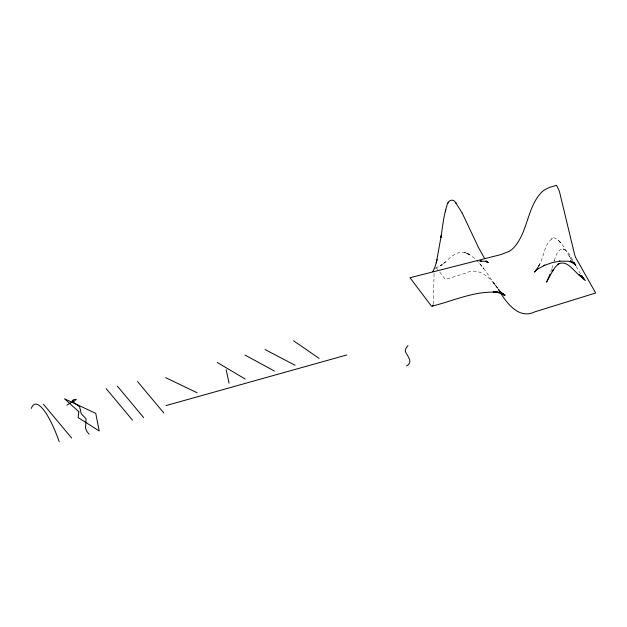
<?xml version="1.0" encoding="UTF-8"?>
<svg xmlns="http://www.w3.org/2000/svg" width="627" height="627" viewBox="0 0 627 627"><rect width="100%" height="100%" fill="white"/><g stroke="black" fill="none" stroke-linecap="round" stroke-linejoin="round"><path stroke-width="0.47" stroke-dasharray="3.13 2.35" d="M434.088 273.521L433.288 304.111M551.885 268.45L553.492 263.277M550.749 272.134L551.635 269.265M554.346 260.714C558.5 244.718 566.001 246.019 573.023 260.848M554.08 261.53L554.503 260.229M538.577 266.185C544.487 257.634 543.656 242.477 553.978 237.766C563.681 241.513 566.502 254.248 572.921 261.616M537.817 267.784L540.153 263.191L538.342 266.647M551.102 238.989L552.653 238.017M435.475 268.074L440.82 265.456L445.436 262.11L440.538 265.652C448.383 260.315 456.707 248.206 467.593 253.527C480.016 260.236 486.677 273.505 494.844 284.399L493.457 282.424L500.213 291.61L493.457 282.424M501.49 292.927L498.23 289.219L501.216 292.613M501.271 292.668L498.551 289.533L500.346 291.61M499.868 291.14L498.873 289.886L501.592 293.052M437.873 269.5L436.423 268.121A16.678 3.503 75.3 0 0 435.773 267.964M498.873 289.886L500.291 291.555M479.686 263.599L483.801 268.764L483.111 267.894M439.817 272.079L445.295 279.485L465.563 273.2C480.501 265.73 492.642 280.324 499.648 291.751M569.222 255.926L572.153 260.432M580.461 273.795L576.244 266.475M467.287 253.402L464.442 252.454L470.532 255.142L467.287 253.402M564.237 249.405L563.305 248.943L564.237 249.405M560.35 242.524L557.928 239.82L560.616 242.837L560.35 242.524"/><path stroke-width="0.94" d="M437.113 259.468L436.306 262.917L441.22 235.611L440.93 237.57C442.568 226.88 443.61 216.001 446.902 205.648C447.388 200.844 453.031 197.576 455.798 202.842M445.742 209.536L445.342 211.142M436.666 261.357L434.817 267.392L432.763 271.71M550.13 273.968L546.564 282.166L553.555 269.336L552.363 271.272L555.459 266.828L559.002 263.512L557.544 264.57C567.192 258.285 574.301 272.745 581.746 276.985L578.878 274.579L585.32 280.622L581.817 276.045M432.857 305.435L433.085 304.863M447.913 203.258L448.407 202.356M537.433 268.38L537.817 267.784L534.431 272.134L537.942 268.622L536.587 269.673M407.989 345.689L406.562 347.374A21.616 9.852 -8.4 0 0 405.387 351.645C407.432 356.254 413.687 362.116 406.539 365.988M500.205 292.519C507.4 304.064 519.501 319.48 534.847 311.838L595.65 292.997L575.719 257.666A14.554 2.281 76.9 0 1 574.669 254.789L559.645 192.356A14.554 2.281 76.9 0 0 558.602 189.479L556.533 185.326L549.683 187.355L545.67 189.244A20.174 17.517 -34.8 0 0 541.799 192.066C526.617 207.662 528.13 232.946 512.949 248.551A20.174 17.517 -34.8 0 1 509.077 251.372L500.965 254.562L409.995 277.745L431.376 306.031A16.678 3.503 75.3 0 0 432.324 306.078L432.599 305.835M536.461 269.782L544.832 265.143L543.507 265.723L551.964 262.721L559.942 261.083L559.511 261.114L568.368 261.24L573.219 262.838L570.296 261.138L573.337 262.925L570.492 260.989L575.406 264.79M66.987 405.081L73.281 401.139A10.816 1.293 -17.5 0 0 73.038 400.841M432.324 306.078C454.818 300.443 475.517 290.34 498.771 292.37L493.198 291.845L499.061 292.511L496.529 292.143L504.516 294.714L501.592 293.373L505.127 295.239L502.164 293.648M166.069 405.575L346.786 354.953M479.726 261.122L485.823 261.357L488.088 262.462L487.085 261.702L487.688 262.227M480.431 261.067L481.661 260.965M73.03 400.849L72.262 400.543L74.119 399.524L76.439 399.328L73.249 402.126L79.645 406.79L81.204 413.648L86.079 418.82L85.507 427.943L86.581 431.023L89.159 434.252M485.823 261.357L485.423 261.169L488.088 262.462M165.614 377.626L197.027 392.737M265.017 349.529L295.058 365.275M244.977 355.047L274.422 371.059M217.24 362.461L245.267 379.084M293.546 340.79L319.127 358.393M582.608 277.832L584.278 279.274M500.871 292.362L503.371 294.549M500.934 292.417L503.685 294.855L501.804 293.162M500.855 292.292L503.998 295.184M486.505 261.044L487.485 262.078L486.638 261.145M455.9 202.976L462.365 213.384M455.461 202.45L456.237 203.375M137.572 381.584L163.882 413.044M117.359 386.146L143.661 417.606M106.182 388.669L132.493 420.129M43.396 404.227L71.65 438.014M573.274 262.078L575.539 264.962L573.439 262.227M573.525 262.352L575.805 265.346L573.697 262.572M581.684 275.888L583 277.847L581.738 275.88M484.663 258.536L478.675 247.877L462.256 213.18M226.159 369.718L229.067 383.215M31.35 408.365A58.248 13.943 74.4 0 1 59.204 441.674M78.853 411.712L78.124 417.566L99.231 430.968L95.743 413.326L64.518 398.796L78.853 411.712"/></g></svg>
